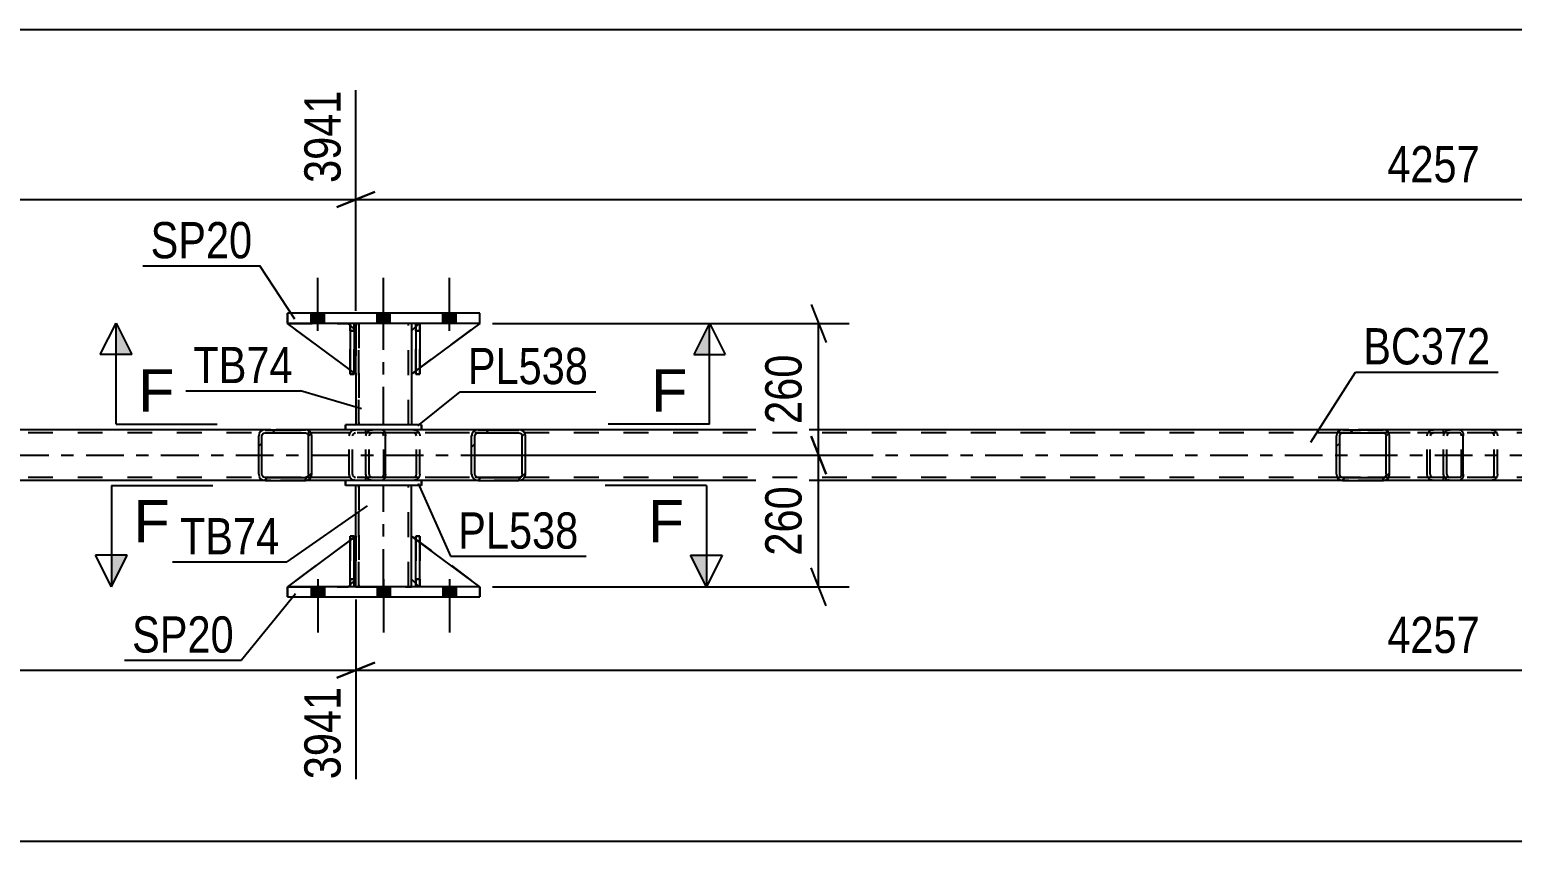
# Model space of a CAD drawing. Header units: millimetres. Extents: x 0 to 841, y 0 to 594.
# Drawn here: x 173.8 to 290.9, y 226.3 to 290.4 of the extents above; entities that cross this region are included whole.
import ezdxf

# ---------------------------------------------------------------- set-up
doc = ezdxf.new("R2010")
doc.units = ezdxf.units.MM
doc.linetypes.add('DXK_LINE_DOT2', pattern=[3.9198, 1.9599, -1.9599])
doc.linetypes.add('DXK_LINE_DOT3', pattern=[5.9187, 2.979, -0.9799, 0.9799, -0.9799])
doc.styles.add('Arial', font='ARIAL.TTF', dxfattribs={"height": 0.2})
doc.styles.add('Arial Narrow', font='ARIALN.TTF', dxfattribs={"height": 0.2})

# ---------------------------------------------------------------- blocks, each defined once
blk = doc.blocks.new('Part-318893565-2731 - 2723')
at = {"color": 7, "linetype": 'DXK_LINE_DOT2'}
for p, q in [((199.09, 266.65), (199.09, 267.25)), ((199.09, 267.25), (199.09, 267.25)), ((199.09, 267.25), (199.09, 263.25)), ((199.41, 267.25), (199.09, 267.25)), ((199.41, 266.65), (199.41, 267.25)), ((199.41, 263.25), (199.41, 267.25)), ((199.09, 263.25), (199.09, 266.65)), ((199.09, 266.65), (199.41, 266.65)), ((199.41, 266.65), (199.41, 263.25)), ((199.09, 263.25), (199.41, 263.25))]:
    blk.add_line(p, q, dxfattribs=at)
blk = doc.blocks.new('Part-318893565-2738 - 2723')
at = {"color": 2, "linetype": 'Continuous'}
for p, q in [((199.54, 267.25), (199.54, 266.65)), ((203.94, 267.25), (203.94, 266.65)), ((199.54, 263.25), (199.54, 259.25)), ((203.94, 263.25), (203.94, 259.25))]:
    blk.add_line(p, q, dxfattribs=at)
at = {"color": 7, "linetype": 'DXK_LINE_DOT2'}
for p, q in [((203.94, 267.25), (199.54, 267.25)), ((199.54, 267.25), (199.54, 259.25)), ((199.78, 259.25), (199.78, 267.25)), ((199.78, 267.25), (199.78, 259.25)), ((203.7, 259.25), (203.7, 267.25)), ((203.7, 259.25), (203.7, 267.25)), ((203.94, 267.25), (203.94, 259.25)), ((199.54, 266.65), (199.54, 263.25)), ((203.94, 266.65), (203.94, 263.25)), ((203.94, 259.25), (199.54, 259.25))]:
    blk.add_line(p, q, dxfattribs=at)
at = {"color": 7, "linetype": 'DXK_LINE_DOT3'}
blk.add_line((201.74, 259.25), (201.74, 267.25), dxfattribs=at)
blk = doc.blocks.new('Part-318893565-2743 - 2723')
at = {"color": 2, "linetype": 'Continuous'}
for p, q in [((204.74, 259.25), (198.74, 259.25)), ((198.74, 258.85), (198.74, 259.25)), ((204.74, 259.25), (204.74, 258.85)), ((204.74, 259.25), (204.74, 259.25))]:
    blk.add_line(p, q, dxfattribs=at)
at = {"color": 7, "linetype": 'DXK_LINE_DOT2'}
for p, q in [((198.74, 259.25), (198.74, 258.85)), ((204.74, 258.85), (198.74, 258.85)), ((204.74, 258.85), (204.74, 259.25)), ((204.74, 258.85), (204.74, 258.85))]:
    blk.add_line(p, q, dxfattribs=at)
blk = doc.blocks.new('Part-318893565-2748 - 2723')
at = {"color": 2, "linetype": 'Continuous'}
for p, q in [((198.74, 254.45), (198.74, 254.85)), ((204.74, 254.45), (198.74, 254.45)), ((204.74, 254.85), (204.74, 254.45)), ((204.74, 254.45), (204.74, 254.45))]:
    blk.add_line(p, q, dxfattribs=at)
at = {"color": 7, "linetype": 'DXK_LINE_DOT2'}
for p, q in [((204.74, 254.85), (198.74, 254.85)), ((198.74, 254.85), (198.74, 254.45)), ((204.74, 254.45), (204.74, 254.85)), ((204.74, 254.85), (204.74, 254.85))]:
    blk.add_line(p, q, dxfattribs=at)
blk = doc.blocks.new('Part-318893565-2753 - 2723')
at = {"color": 2, "linetype": 'Continuous'}
for p, q in [((199.54, 250.45), (199.54, 254.45)), ((203.94, 250.45), (203.94, 254.45)), ((199.54, 246.45), (199.54, 247.05)), ((203.94, 246.45), (203.94, 247.05))]:
    blk.add_line(p, q, dxfattribs=at)
at = {"color": 7, "linetype": 'DXK_LINE_DOT2'}
for p, q in [((203.94, 254.45), (199.54, 254.45)), ((199.54, 246.45), (199.54, 254.45)), ((199.78, 246.45), (199.78, 254.45)), ((199.78, 254.45), (199.78, 246.45)), ((203.7, 246.45), (203.7, 254.45)), ((203.7, 246.45), (203.7, 254.45)), ((203.94, 246.45), (203.94, 254.45)), ((199.54, 247.05), (199.54, 250.45)), ((203.94, 247.05), (203.94, 250.45)), ((199.54, 246.45), (203.94, 246.45))]:
    blk.add_line(p, q, dxfattribs=at)
at = {"color": 7, "linetype": 'DXK_LINE_DOT3'}
blk.add_line((201.74, 246.45), (201.74, 254.45), dxfattribs=at)
blk = doc.blocks.new('Part-318893565-2829 - 2723')
at = {"color": 7, "linetype": 'DXK_LINE_DOT2'}
for p, q in [((204.54, 267.25), (203.94, 266.65)), ((203.94, 263.25), (209.34, 267.25)), ((209.34, 267.25), (204.54, 267.25)), ((203.94, 266.65), (203.94, 263.25))]:
    blk.add_line(p, q, dxfattribs=at)
blk = doc.blocks.new('Part-318893565-2827 - 2723')
at = {"linetype": 'Continuous'}
h = blk.add_hatch(dxfattribs=at)
h.set_pattern_fill('', scale=0.7, style=0, pattern_type=0)
h.set_pattern_definition([(45, (281.157, 258.553), (-1.57154, 1.57154), [])])
h.paths.add_polyline_path([(281.2, 258.37), (281.16, 258.55), (281.05, 258.71), (280.88, 258.81), (280.69, 258.85), (277.51, 258.85), (277.32, 258.81), (277.15, 258.71), (277.04, 258.55), (277.01, 258.37), (277.01, 255.33), (277.04, 255.15), (277.15, 254.99), (277.32, 254.89), (277.51, 254.85), (280.69, 254.85), (280.88, 254.89), (281.05, 254.99), (281.16, 255.15), (281.2, 255.33)])
h.paths.add_polyline_path([(280.92, 255.24), (280.87, 255.16), (280.79, 255.11), (280.69, 255.09), (277.51, 255.09), (277.41, 255.11), (277.33, 255.16), (277.28, 255.24), (277.26, 255.33), (277.26, 258.37), (277.28, 258.46), (277.33, 258.54), (277.41, 258.59), (277.51, 258.61), (280.69, 258.61), (280.79, 258.59), (280.87, 258.54), (280.92, 258.46), (280.94, 258.37), (280.94, 255.33)])
at = {"color": 2, "linetype": 'Continuous'}
for p, q in [((277.51, 258.85), (277.32, 258.81)), ((277.51, 258.85), (280.69, 258.85)), ((286.75, 258.85), (280.69, 258.85)), ((280.88, 258.81), (280.69, 258.85)), ((286.75, 258.85), (286.85, 258.81)), ((277.04, 258.55), (277.01, 258.37)), ((277.01, 255.33), (277.01, 258.37)), ((277.26, 258.37), (277.28, 258.46)), ((277.26, 255.33), (277.26, 258.37)), ((277.28, 258.46), (277.33, 258.54)), ((277.33, 258.54), (277.41, 258.59)), ((277.41, 258.59), (277.51, 258.61)), ((277.51, 258.61), (280.69, 258.61)), ((280.69, 258.61), (280.79, 258.59)), ((280.79, 258.59), (280.87, 258.54)), ((280.87, 258.54), (280.92, 258.46)), ((280.92, 258.46), (280.94, 258.37)), ((280.94, 255.33), (280.94, 258.37)), ((281.2, 258.37), (281.16, 258.55)), ((281.2, 255.33), (281.2, 258.37)), ((286.85, 258.81), (286.94, 258.71)), ((286.94, 258.71), (287, 258.55)), ((287, 258.55), (287.02, 258.37)), ((287.02, 255.33), (287.02, 258.37)), ((277.01, 255.33), (277.04, 255.15)), ((277.28, 255.24), (277.26, 255.33)), ((280.94, 255.33), (280.92, 255.24)), ((281.16, 255.15), (281.2, 255.33)), ((287.02, 255.33), (287, 255.15)), ((277.33, 255.16), (277.28, 255.24)), ((277.32, 254.89), (277.51, 254.85)), ((277.41, 255.11), (277.33, 255.16)), ((277.51, 255.09), (277.41, 255.11)), ((277.51, 255.09), (280.69, 255.09)), ((277.51, 254.85), (280.69, 254.85)), ((280.79, 255.11), (280.69, 255.09)), ((280.69, 254.85), (280.88, 254.89)), ((286.75, 254.85), (280.69, 254.85)), ((280.87, 255.16), (280.79, 255.11)), ((280.92, 255.24), (280.87, 255.16)), ((286.85, 254.89), (286.75, 254.85)), ((286.94, 254.99), (286.85, 254.89)), ((287, 255.15), (286.94, 254.99))]:
    blk.add_line(p, q, dxfattribs=at)
at = {"color": 7, "linetype": 'DXK_LINE_DOT2'}
for p, q in [((280.69, 258.85), (277.51, 258.85)), ((284.47, 258.81), (284.66, 258.85)), ((285.47, 258.61), (285.47, 258.85)), ((286.75, 258.61), (277.51, 258.61)), ((284.16, 258.37), (284.19, 258.55)), ((284.16, 255.33), (284.16, 258.37)), ((284.43, 258.46), (284.41, 258.37)), ((284.41, 255.33), (284.41, 258.37)), ((284.48, 258.54), (284.43, 258.46)), ((284.48, 258.54), (284.5, 258.55)), ((284.5, 258.55), (284.56, 258.59)), ((284.56, 258.59), (284.66, 258.61)), ((286.8, 258.59), (286.75, 258.61)), ((286.85, 258.54), (286.8, 258.59)), ((286.87, 258.46), (286.85, 258.54)), ((286.89, 258.37), (286.87, 258.46)), ((286.89, 255.33), (286.89, 258.37)), ((284.19, 255.15), (284.16, 255.33)), ((284.41, 255.33), (284.43, 255.24)), ((286.87, 255.24), (286.89, 255.33)), ((286.75, 255.09), (277.51, 255.09)), ((280.69, 254.85), (277.51, 254.85)), ((284.43, 255.24), (284.48, 255.16)), ((284.66, 254.85), (284.47, 254.89)), ((284.48, 255.16), (284.5, 255.15)), ((284.5, 255.15), (284.56, 255.11)), ((284.56, 255.11), (284.66, 255.09)), ((285.47, 254.85), (285.47, 255.09)), ((286.75, 255.09), (286.8, 255.11)), ((286.8, 255.11), (286.85, 255.16)), ((286.85, 255.16), (286.87, 255.24))]:
    blk.add_line(p, q, dxfattribs=at)
at = {"color": 2, "linetype": 'Continuous'}
for centre, start, end in [((277.49, 258.35), 111.1941, 156.1506), ((280.71, 258.35), 23.8494, 68.8059), ((277.49, 255.34), 203.8494, 248.8059), ((280.71, 255.34), 291.1941, 336.1506)]:
    blk.add_arc(centre, 0.492, start, end, dxfattribs=at)
at = {"color": 7, "linetype": 'DXK_LINE_DOT2'}
for centre, start, end in [((284.64, 258.35), 111.1941, 156.1506), ((284.64, 255.34), 203.8494, 248.8059)]:
    blk.add_arc(centre, 0.492, start, end, dxfattribs=at)
blk = doc.blocks.new('Part-318893565-2826 - 2723')
at = {"linetype": 'Continuous'}
h = blk.add_hatch(dxfattribs=at)
h.set_pattern_fill('', scale=0.7, style=0, pattern_type=0)
h.set_pattern_definition([(45, (212.9066, 258.553), (-1.57154, 1.57154), [])])
h.paths.add_polyline_path([(212.95, 258.37), (212.91, 258.55), (212.8, 258.71), (212.63, 258.81), (212.43, 258.85), (209.2, 258.85), (209, 258.81), (208.84, 258.71), (208.73, 258.55), (208.69, 258.37), (208.69, 255.33), (208.73, 255.15), (208.84, 254.99), (209, 254.89), (209.2, 254.85), (212.43, 254.85), (212.63, 254.89), (212.8, 254.99), (212.91, 255.15), (212.95, 255.33)])
h.paths.add_polyline_path([(212.67, 255.24), (212.62, 255.16), (212.53, 255.11), (212.43, 255.09), (209.2, 255.09), (209.1, 255.11), (209.02, 255.16), (208.96, 255.24), (208.94, 255.33), (208.94, 258.37), (208.96, 258.46), (209.02, 258.54), (209.1, 258.59), (209.2, 258.61), (212.43, 258.61), (212.53, 258.59), (212.62, 258.54), (212.67, 258.46), (212.69, 258.37), (212.69, 255.33)])
at = {"color": 7, "linetype": 'DXK_LINE_DOT2'}
for p, q in [((200.65, 258.81), (200.85, 258.85)), ((201.62, 258.85), (200.85, 258.85)), ((204.09, 258.85), (204.28, 258.81)), ((212.43, 258.85), (209.2, 258.85)), ((200.34, 258.37), (200.38, 258.55)), ((200.34, 255.33), (200.34, 258.37)), ((200.61, 258.46), (200.59, 258.37)), ((200.59, 255.33), (200.59, 258.37)), ((200.67, 258.54), (200.61, 258.46)), ((200.75, 258.59), (200.67, 258.54)), ((200.85, 258.61), (200.75, 258.59)), ((212.43, 258.61), (200.85, 258.61)), ((204.18, 258.59), (204.09, 258.61)), ((204.27, 258.54), (204.18, 258.59)), ((204.32, 258.46), (204.27, 258.54)), ((204.34, 258.37), (204.32, 258.46)), ((204.34, 255.33), (204.34, 258.37)), ((204.56, 258.55), (204.6, 258.37)), ((204.6, 255.33), (204.6, 258.37)), ((200.38, 255.15), (200.34, 255.33)), ((200.59, 255.33), (200.61, 255.24)), ((204.32, 255.24), (204.34, 255.33)), ((204.6, 255.33), (204.56, 255.15)), ((200.61, 255.24), (200.67, 255.16)), ((200.85, 254.85), (200.65, 254.89)), ((200.67, 255.16), (200.75, 255.11)), ((200.75, 255.11), (200.85, 255.09)), ((212.43, 255.09), (200.85, 255.09)), ((201.62, 254.85), (200.85, 254.85)), ((204.09, 255.09), (204.18, 255.11)), ((204.28, 254.89), (204.09, 254.85)), ((204.18, 255.11), (204.27, 255.16)), ((204.27, 255.16), (204.32, 255.24)), ((209.2, 254.85), (212.43, 254.85))]:
    blk.add_line(p, q, dxfattribs=at)
at = {"color": 2, "linetype": 'Continuous'}
for p, q in [((209.2, 258.85), (201.62, 258.85)), ((209.2, 258.85), (209, 258.81)), ((209.2, 258.85), (212.43, 258.85)), ((212.63, 258.81), (212.43, 258.85)), ((208.73, 258.55), (208.69, 258.37)), ((208.69, 255.33), (208.69, 258.37)), ((208.94, 258.37), (208.96, 258.46)), ((208.94, 255.33), (208.94, 258.37)), ((208.96, 258.46), (209.02, 258.54)), ((209.02, 258.54), (209.1, 258.59)), ((209.1, 258.59), (209.2, 258.61)), ((209.2, 258.61), (212.43, 258.61)), ((212.43, 258.61), (212.53, 258.59)), ((212.53, 258.59), (212.62, 258.54)), ((212.62, 258.54), (212.67, 258.46)), ((212.67, 258.46), (212.69, 258.37)), ((212.69, 255.33), (212.69, 258.37)), ((212.95, 258.37), (212.91, 258.55)), ((212.95, 255.33), (212.95, 258.37)), ((208.69, 255.33), (208.73, 255.15)), ((208.96, 255.24), (208.94, 255.33)), ((212.69, 255.33), (212.67, 255.24)), ((212.91, 255.15), (212.95, 255.33)), ((209.2, 254.85), (201.62, 254.85)), ((209.02, 255.16), (208.96, 255.24)), ((209, 254.89), (209.2, 254.85)), ((209.1, 255.11), (209.02, 255.16)), ((209.2, 255.09), (209.1, 255.11)), ((209.2, 255.09), (212.43, 255.09)), ((209.2, 254.85), (212.43, 254.85)), ((212.53, 255.11), (212.43, 255.09)), ((212.43, 254.85), (212.63, 254.89)), ((212.62, 255.16), (212.53, 255.11)), ((212.67, 255.24), (212.62, 255.16))]:
    blk.add_line(p, q, dxfattribs=at)
at = {"color": 7, "linetype": 'DXK_LINE_DOT2'}
for centre, start, end in [((200.83, 258.35), 110.7583, 155.68), ((204.1, 258.35), 24.32, 69.2417), ((200.83, 255.35), 204.32, 249.2417), ((204.1, 255.35), 290.7583, 335.68)]:
    blk.add_arc(centre, 0.496, start, end, dxfattribs=at)
at = {"color": 2, "linetype": 'Continuous'}
for centre, start, end in [((209.18, 258.35), 110.7583, 155.68), ((212.45, 258.35), 24.32, 69.2417), ((209.18, 255.35), 204.32, 249.2417), ((212.45, 255.35), 290.7583, 335.68)]:
    blk.add_arc(centre, 0.496, start, end, dxfattribs=at)
blk = doc.blocks.new('Part-318893565-2769 - 2723')
at = {"color": 2, "linetype": 'Continuous'}
for p, q in [((209.34, 268.05), (194.14, 268.05)), ((194.14, 267.25), (194.14, 268.05)), ((209.34, 267.25), (194.14, 267.25)), ((209.34, 267.25), (209.34, 268.05))]:
    blk.add_line(p, q, dxfattribs=at)
at = {"color": 7, "linetype": 'DXK_LINE_DOT2'}
for p, q in [((194.14, 268.05), (194.14, 267.25)), ((209.34, 267.25), (209.34, 268.05))]:
    blk.add_line(p, q, dxfattribs=at)
blk = doc.blocks.new('Part-318893565-2774 - 2723')
at = {"color": 2, "linetype": 'Continuous'}
for p, q in [((194.14, 245.65), (194.14, 246.45)), ((209.34, 246.45), (194.14, 246.45)), ((209.34, 245.65), (209.34, 246.45)), ((194.14, 245.65), (209.34, 245.65))]:
    blk.add_line(p, q, dxfattribs=at)
at = {"color": 7, "linetype": 'DXK_LINE_DOT2'}
for p, q in [((194.14, 246.45), (194.14, 245.65)), ((209.34, 246.45), (209.34, 245.65))]:
    blk.add_line(p, q, dxfattribs=at)
blk = doc.blocks.new('Part-318893565-2824 - 2723')
at = {"linetype": 'Continuous'}
h = blk.add_hatch(dxfattribs=at)
h.set_pattern_fill('', scale=0.7, style=0, pattern_type=0)
h.set_pattern_definition([(45, (196.0228, 258.553), (-1.57154, 1.57154), [])])
h.paths.add_polyline_path([(196.06, 258.37), (196.02, 258.55), (195.91, 258.71), (195.75, 258.81), (195.56, 258.85), (192.37, 258.85), (192.18, 258.81), (192.02, 258.71), (191.91, 258.55), (191.87, 258.37), (191.87, 255.33), (191.91, 255.15), (192.02, 254.99), (192.18, 254.89), (192.37, 254.85), (195.56, 254.85), (195.75, 254.89), (195.91, 254.99), (196.02, 255.15), (196.06, 255.33)])
h.paths.add_polyline_path([(195.79, 255.24), (195.74, 255.16), (195.65, 255.11), (195.56, 255.09), (192.37, 255.09), (192.28, 255.11), (192.2, 255.16), (192.14, 255.24), (192.12, 255.33), (192.12, 258.37), (192.14, 258.46), (192.2, 258.54), (192.28, 258.59), (192.37, 258.61), (195.56, 258.61), (195.65, 258.59), (195.74, 258.54), (195.79, 258.46), (195.81, 258.37), (195.81, 255.33)])
at = {"color": 2, "linetype": 'Continuous'}
for p, q in [((192.37, 258.85), (192.18, 258.81)), ((192.37, 258.85), (195.56, 258.85)), ((201.62, 258.85), (195.56, 258.85)), ((195.75, 258.81), (195.56, 258.85)), ((201.62, 258.85), (201.72, 258.81)), ((191.91, 258.55), (191.87, 258.37)), ((191.87, 255.33), (191.87, 258.37)), ((192.12, 258.37), (192.14, 258.46)), ((192.12, 255.33), (192.12, 258.37)), ((192.14, 258.46), (192.2, 258.54)), ((192.2, 258.54), (192.28, 258.59)), ((192.28, 258.59), (192.37, 258.61)), ((192.37, 258.61), (195.56, 258.61)), ((195.56, 258.61), (195.65, 258.59)), ((195.65, 258.59), (195.74, 258.54)), ((195.74, 258.54), (195.79, 258.46)), ((195.79, 258.46), (195.81, 258.37)), ((195.81, 255.33), (195.81, 258.37)), ((196.06, 258.37), (196.02, 258.55)), ((196.06, 255.33), (196.06, 258.37)), ((201.72, 258.81), (201.81, 258.71)), ((201.81, 258.71), (201.87, 258.55)), ((201.87, 258.55), (201.89, 258.37)), ((201.89, 255.33), (201.89, 258.37)), ((191.87, 255.33), (191.91, 255.15)), ((192.14, 255.24), (192.12, 255.33)), ((195.81, 255.33), (195.79, 255.24)), ((196.02, 255.15), (196.06, 255.33)), ((201.89, 255.33), (201.87, 255.15)), ((192.2, 255.16), (192.14, 255.24)), ((192.18, 254.89), (192.37, 254.85)), ((192.28, 255.11), (192.2, 255.16)), ((192.37, 255.09), (192.28, 255.11)), ((192.37, 255.09), (195.56, 255.09)), ((192.37, 254.85), (195.56, 254.85)), ((195.65, 255.11), (195.56, 255.09)), ((195.56, 254.85), (195.75, 254.89)), ((201.62, 254.85), (195.56, 254.85)), ((195.74, 255.16), (195.65, 255.11)), ((195.79, 255.24), (195.74, 255.16)), ((201.72, 254.89), (201.62, 254.85)), ((201.81, 254.99), (201.72, 254.89)), ((201.87, 255.15), (201.81, 254.99))]:
    blk.add_line(p, q, dxfattribs=at)
at = {"color": 7, "linetype": 'DXK_LINE_DOT2'}
for p, q in [((195.56, 258.85), (192.37, 258.85)), ((199.33, 258.81), (199.52, 258.85)), ((200.34, 258.61), (200.34, 258.85)), ((201.62, 258.61), (192.37, 258.61)), ((199.02, 258.37), (199.06, 258.55)), ((199.02, 255.33), (199.02, 258.37)), ((199.29, 258.46), (199.27, 258.37)), ((199.27, 255.33), (199.27, 258.37)), ((199.35, 258.54), (199.29, 258.46)), ((199.43, 258.59), (199.35, 258.54)), ((199.52, 258.61), (199.43, 258.59)), ((201.67, 258.59), (201.62, 258.61)), ((201.71, 258.54), (201.67, 258.59)), ((201.74, 258.46), (201.71, 258.54)), ((201.75, 258.37), (201.74, 258.46)), ((201.75, 255.33), (201.75, 258.37)), ((199.06, 255.15), (199.02, 255.33)), ((199.27, 255.33), (199.29, 255.24)), ((201.74, 255.24), (201.75, 255.33)), ((201.62, 255.09), (192.37, 255.09)), ((195.56, 254.85), (192.37, 254.85)), ((199.29, 255.24), (199.35, 255.16)), ((199.52, 254.85), (199.33, 254.89)), ((199.35, 255.16), (199.43, 255.11)), ((199.43, 255.11), (199.52, 255.09)), ((200.34, 254.85), (200.34, 255.09)), ((201.62, 255.09), (201.67, 255.11)), ((201.67, 255.11), (201.71, 255.16)), ((201.71, 255.16), (201.74, 255.24))]:
    blk.add_line(p, q, dxfattribs=at)
at = {"color": 2, "linetype": 'Continuous'}
for centre, start, end in [((192.36, 258.35), 111.1941, 156.1506), ((195.57, 258.35), 23.8494, 68.8059), ((192.36, 255.34), 203.8494, 248.8059), ((195.57, 255.34), 291.1941, 336.1506)]:
    blk.add_arc(centre, 0.492, start, end, dxfattribs=at)
at = {"color": 7, "linetype": 'DXK_LINE_DOT2'}
for centre, start, end in [((199.51, 258.35), 111.1941, 156.1506), ((199.51, 255.34), 203.8494, 248.8059)]:
    blk.add_arc(centre, 0.492, start, end, dxfattribs=at)
blk = doc.blocks.new('Part-318893565-2775 - 2723')
at = {"color": 2, "linetype": 'Continuous'}
for p, q in [((203.94, 247.05), (203.94, 250.45)), ((204.29, 250.19), (203.94, 250.45)), ((209.34, 246.45), (204.61, 249.95)), ((204.29, 246.7), (203.94, 247.05))]:
    blk.add_line(p, q, dxfattribs=at)
at = {"color": 7, "linetype": 'DXK_LINE_DOT2'}
for p, q in [((204.61, 249.95), (204.29, 250.19)), ((204.54, 246.45), (204.29, 246.7)), ((209.34, 246.45), (204.54, 246.45)), ((209.34, 246.45), (209.34, 246.45)), ((209.34, 246.45), (209.34, 246.45))]:
    blk.add_line(p, q, dxfattribs=at)
blk = doc.blocks.new('Part-318893565-2776 - 2723')
at = {"color": 7, "linetype": 'DXK_LINE_DOT2'}
for p, q in [((203.94, 247.05), (203.94, 250.45)), ((203.94, 250.45), (209.34, 246.45)), ((204.54, 246.45), (203.94, 247.05)), ((209.34, 246.45), (204.54, 246.45))]:
    blk.add_line(p, q, dxfattribs=at)
blk = doc.blocks.new('Part-318893565-2777 - 2723')
at = {"color": 2, "linetype": 'Continuous'}
for p, q in [((199.09, 250.12), (194.14, 246.45)), ((199.54, 250.45), (199.41, 250.36)), ((199.54, 247.05), (199.54, 250.45)), ((199.09, 246.6), (198.94, 246.45)), ((199.54, 247.05), (199.41, 246.92)), ((199.54, 247.05), (199.54, 247.05))]:
    blk.add_line(p, q, dxfattribs=at)
at = {"color": 7, "linetype": 'DXK_LINE_DOT2'}
for p, q in [((199.41, 250.36), (199.09, 250.12)), ((199.54, 247.05), (199.54, 250.45)), ((194.14, 246.45), (198.94, 246.45)), ((199.54, 247.05), (198.94, 246.45)), ((199.41, 246.92), (199.09, 246.6))]:
    blk.add_line(p, q, dxfattribs=at)
blk = doc.blocks.new('Part-318893565-2783 - 2723')
at = {"color": 7, "linetype": 'DXK_LINE_DOT2'}
for p, q in [((199.54, 250.45), (194.14, 246.45)), ((199.54, 247.05), (199.54, 250.45)), ((199.54, 250.45), (199.54, 247.05)), ((194.14, 246.45), (198.94, 246.45)), ((198.94, 246.45), (199.54, 247.05)), ((199.54, 247.05), (198.94, 246.45)), ((199.54, 247.05), (199.54, 247.05))]:
    blk.add_line(p, q, dxfattribs=at)
blk = doc.blocks.new('Part-318893565-2784 - 2723')
at = {"color": 2, "linetype": 'Continuous'}
for p, q in [((204.29, 246.45), (204.29, 250.45)), ((204.29, 250.45), (204.61, 250.45)), ((204.61, 246.45), (204.61, 250.45)), ((204.29, 246.45), (204.29, 246.45)), ((204.61, 246.45), (204.29, 246.45))]:
    blk.add_line(p, q, dxfattribs=at)
at = {"color": 7, "linetype": 'DXK_LINE_DOT2'}
for p, q in [((204.29, 250.45), (204.29, 247.05)), ((204.61, 247.05), (204.61, 250.45)), ((204.29, 247.05), (204.29, 246.45)), ((204.29, 247.05), (204.61, 247.05)), ((204.61, 246.45), (204.61, 247.05)), ((204.61, 246.45), (204.61, 246.45))]:
    blk.add_line(p, q, dxfattribs=at)
blk = doc.blocks.new('Part-318893565-2785 - 2723')
at = {"color": 2, "linetype": 'Continuous'}
for p, q in [((199.09, 246.45), (199.09, 250.45)), ((199.09, 250.45), (199.41, 250.45)), ((199.41, 246.45), (199.41, 250.45)), ((199.09, 246.45), (199.09, 246.45)), ((199.41, 246.45), (199.09, 246.45))]:
    blk.add_line(p, q, dxfattribs=at)
at = {"color": 7, "linetype": 'DXK_LINE_DOT2'}
for p, q in [((199.09, 250.45), (199.09, 247.05)), ((199.41, 247.05), (199.41, 250.45)), ((199.09, 247.05), (199.09, 246.45)), ((199.09, 247.05), (199.41, 247.05)), ((199.41, 246.45), (199.41, 247.05)), ((199.41, 246.45), (199.41, 246.45))]:
    blk.add_line(p, q, dxfattribs=at)
blk = doc.blocks.new('Part-318893565-2786 - 2723')
at = {"color": 7, "linetype": 'DXK_LINE_DOT2'}
for p, q in [((204.61, 250.45), (204.29, 250.45)), ((204.29, 247.05), (204.29, 250.45)), ((204.29, 246.45), (204.29, 250.45)), ((204.61, 250.45), (204.61, 247.05)), ((204.61, 246.45), (204.61, 250.45)), ((204.61, 247.05), (204.29, 247.05)), ((204.29, 246.45), (204.29, 247.05)), ((204.61, 246.45), (204.29, 246.45)), ((204.61, 247.05), (204.61, 246.45)), ((204.61, 246.45), (204.61, 246.45))]:
    blk.add_line(p, q, dxfattribs=at)
blk = doc.blocks.new('Part-318893565-2787 - 2723')
at = {"color": 7, "linetype": 'DXK_LINE_DOT2'}
for p, q in [((199.41, 250.45), (199.09, 250.45)), ((199.09, 247.05), (199.09, 250.45)), ((199.09, 246.45), (199.09, 250.45)), ((199.41, 250.45), (199.41, 247.05)), ((199.41, 246.45), (199.41, 250.45)), ((199.41, 247.05), (199.09, 247.05)), ((199.09, 246.45), (199.09, 247.05)), ((199.41, 246.45), (199.09, 246.45)), ((199.41, 247.05), (199.41, 246.45)), ((199.41, 246.45), (199.41, 246.45))]:
    blk.add_line(p, q, dxfattribs=at)
blk = doc.blocks.new('Part-318893565-2788 - 2723')
at = {"color": 7, "linetype": 'DXK_LINE_DOT2'}
for p, q in [((204.54, 267.25), (204.29, 267)), ((209.34, 267.25), (204.54, 267.25)), ((204.61, 263.75), (204.29, 263.51))]:
    blk.add_line(p, q, dxfattribs=at)
at = {"color": 2, "linetype": 'Continuous'}
for p, q in [((209.34, 267.25), (204.61, 263.75)), ((204.29, 267), (203.94, 266.65)), ((203.94, 266.65), (203.94, 263.25)), ((204.29, 263.51), (203.94, 263.25))]:
    blk.add_line(p, q, dxfattribs=at)
blk = doc.blocks.new('Part-318893565-2828 - 2723')
at = {"linetype": 'Continuous'}
h = blk.add_hatch(dxfattribs=at)
h.set_pattern_fill('', scale=0.7, style=0, pattern_type=0)
h.set_pattern_definition([(45, (298.0408, 258.553), (-1.57154, 1.57154), [])])
h.paths.add_polyline_path([(298.08, 258.37), (298.04, 258.55), (297.93, 258.71), (297.76, 258.81), (297.57, 258.85), (294.33, 258.85), (294.14, 258.81), (293.97, 258.71), (293.86, 258.55), (293.82, 258.37), (293.82, 255.33), (293.86, 255.15), (293.97, 254.99), (294.14, 254.89), (294.33, 254.85), (297.57, 254.85), (297.76, 254.89), (297.93, 254.99), (298.04, 255.15), (298.08, 255.33)])
h.paths.add_polyline_path([(297.8, 255.24), (297.75, 255.16), (297.67, 255.11), (297.57, 255.09), (294.33, 255.09), (294.24, 255.11), (294.15, 255.16), (294.1, 255.24), (294.08, 255.33), (294.08, 258.37), (294.1, 258.46), (294.15, 258.54), (294.24, 258.59), (294.33, 258.61), (297.57, 258.61), (297.67, 258.59), (297.75, 258.54), (297.8, 258.46), (297.82, 258.37), (297.82, 255.33)])
at = {"color": 7, "linetype": 'DXK_LINE_DOT2'}
for p, q in [((285.79, 258.81), (285.98, 258.85)), ((286.75, 258.85), (285.98, 258.85)), ((289.22, 258.85), (289.42, 258.81)), ((297.57, 258.85), (294.33, 258.85)), ((285.47, 258.37), (285.51, 258.55)), ((285.47, 255.33), (285.47, 258.37)), ((285.75, 258.46), (285.73, 258.37)), ((285.73, 255.33), (285.73, 258.37)), ((285.8, 258.54), (285.75, 258.46)), ((285.89, 258.59), (285.8, 258.54)), ((285.98, 258.61), (285.89, 258.59)), ((297.57, 258.61), (285.98, 258.61)), ((289.32, 258.59), (289.22, 258.61)), ((289.4, 258.54), (289.32, 258.59)), ((289.46, 258.46), (289.4, 258.54)), ((289.47, 258.37), (289.46, 258.46)), ((289.47, 255.33), (289.47, 258.37)), ((289.69, 258.55), (289.73, 258.37)), ((289.73, 255.33), (289.73, 258.37)), ((285.51, 255.15), (285.47, 255.33)), ((285.73, 255.33), (285.75, 255.24)), ((289.46, 255.24), (289.47, 255.33)), ((289.73, 255.33), (289.69, 255.15)), ((285.75, 255.24), (285.8, 255.16)), ((285.98, 254.85), (285.79, 254.89)), ((285.8, 255.16), (285.89, 255.11)), ((285.89, 255.11), (285.98, 255.09)), ((297.57, 255.09), (285.98, 255.09)), ((286.75, 254.85), (285.98, 254.85)), ((289.22, 255.09), (289.32, 255.11)), ((289.42, 254.89), (289.22, 254.85)), ((289.32, 255.11), (289.4, 255.16)), ((289.4, 255.16), (289.46, 255.24)), ((294.33, 254.85), (297.57, 254.85))]:
    blk.add_line(p, q, dxfattribs=at)
at = {"color": 2, "linetype": 'Continuous'}
for p, q in [((294.33, 258.85), (286.75, 258.85)), ((294.33, 258.85), (294.14, 258.81)), ((294.33, 258.85), (297.57, 258.85)), ((297.76, 258.81), (297.57, 258.85)), ((293.86, 258.55), (293.82, 258.37)), ((293.82, 255.33), (293.82, 258.37)), ((294.08, 258.37), (294.1, 258.46)), ((294.08, 255.33), (294.08, 258.37)), ((294.1, 258.46), (294.15, 258.54)), ((294.15, 258.54), (294.24, 258.59)), ((294.24, 258.59), (294.33, 258.61)), ((294.33, 258.61), (297.57, 258.61)), ((297.57, 258.61), (297.67, 258.59)), ((297.67, 258.59), (297.75, 258.54)), ((297.75, 258.54), (297.8, 258.46)), ((297.8, 258.46), (297.82, 258.37)), ((297.82, 255.33), (297.82, 258.37)), ((298.08, 258.37), (298.04, 258.55)), ((298.08, 255.33), (298.08, 258.37)), ((293.82, 255.33), (293.86, 255.15)), ((294.1, 255.24), (294.08, 255.33)), ((297.82, 255.33), (297.8, 255.24)), ((298.04, 255.15), (298.08, 255.33)), ((294.33, 254.85), (286.75, 254.85)), ((294.15, 255.16), (294.1, 255.24)), ((294.14, 254.89), (294.33, 254.85)), ((294.24, 255.11), (294.15, 255.16)), ((294.33, 255.09), (294.24, 255.11)), ((294.33, 255.09), (297.57, 255.09)), ((294.33, 254.85), (297.57, 254.85)), ((297.67, 255.11), (297.57, 255.09)), ((297.57, 254.85), (297.76, 254.89)), ((297.75, 255.16), (297.67, 255.11)), ((297.8, 255.24), (297.75, 255.16))]:
    blk.add_line(p, q, dxfattribs=at)
at = {"color": 7, "linetype": 'DXK_LINE_DOT2'}
for centre, start, end in [((285.96, 258.35), 110.7583, 155.68), ((289.24, 258.35), 24.32, 69.2417), ((285.96, 255.35), 204.32, 249.2417), ((289.24, 255.35), 290.7583, 335.68)]:
    blk.add_arc(centre, 0.496, start, end, dxfattribs=at)
at = {"color": 2, "linetype": 'Continuous'}
for centre, start, end in [((294.31, 258.35), 110.7583, 155.68), ((297.59, 258.35), 24.32, 69.2417), ((294.31, 255.35), 204.32, 249.2417), ((297.59, 255.35), 290.7583, 335.68)]:
    blk.add_arc(centre, 0.496, start, end, dxfattribs=at)
blk = doc.blocks.new('Part-318893565-2830 - 2723')
at = {"color": 2, "linetype": 'Continuous'}
for p, q in [((199.09, 263.58), (194.14, 267.25)), ((199.09, 267.1), (198.94, 267.25)), ((199.54, 266.65), (199.41, 266.78)), ((199.54, 266.65), (199.54, 266.65)), ((199.54, 263.25), (199.54, 266.65)), ((199.41, 263.34), (199.54, 263.25)), ((199.54, 263.25), (199.54, 263.25))]:
    blk.add_line(p, q, dxfattribs=at)
at = {"color": 7, "linetype": 'DXK_LINE_DOT2'}
for p, q in [((198.94, 267.25), (194.14, 267.25)), ((198.94, 267.25), (199.54, 266.65)), ((199.41, 266.78), (199.09, 267.1)), ((199.54, 266.65), (199.54, 263.25)), ((199.41, 263.34), (199.09, 263.58))]:
    blk.add_line(p, q, dxfattribs=at)
blk = doc.blocks.new('Part-318893565-2831 - 2723')
at = {"color": 7, "linetype": 'DXK_LINE_DOT2'}
for p, q in [((199.54, 263.25), (194.14, 267.25)), ((194.14, 267.25), (198.94, 267.25)), ((198.94, 267.25), (199.54, 266.65)), ((199.54, 266.65), (198.94, 267.25)), ((199.54, 266.65), (199.54, 263.25)), ((199.54, 266.65), (199.54, 266.65)), ((199.54, 266.65), (199.54, 263.25))]:
    blk.add_line(p, q, dxfattribs=at)
blk = doc.blocks.new('Part-318893565-2832 - 2723')
at = {"color": 2, "linetype": 'Continuous'}
for p, q in [((204.61, 267.25), (204.29, 267.25)), ((204.29, 267.25), (204.29, 263.25)), ((204.61, 267.25), (204.61, 267.25)), ((204.61, 267.25), (204.61, 263.25)), ((204.61, 263.25), (204.29, 263.25))]:
    blk.add_line(p, q, dxfattribs=at)
at = {"color": 7, "linetype": 'DXK_LINE_DOT2'}
for p, q in [((204.29, 266.65), (204.29, 267.25)), ((204.61, 266.65), (204.61, 267.25)), ((204.61, 267.25), (204.61, 267.25)), ((204.61, 266.65), (204.29, 266.65)), ((204.29, 266.65), (204.29, 263.25)), ((204.61, 263.25), (204.61, 266.65))]:
    blk.add_line(p, q, dxfattribs=at)
blk = doc.blocks.new('Part-318893565-2833 - 2723')
at = {"color": 2, "linetype": 'Continuous'}
for p, q in [((199.41, 267.25), (199.09, 267.25)), ((199.09, 267.25), (199.09, 263.25)), ((199.41, 267.25), (199.41, 267.25)), ((199.41, 267.25), (199.41, 263.25)), ((199.41, 263.25), (199.09, 263.25))]:
    blk.add_line(p, q, dxfattribs=at)
at = {"color": 7, "linetype": 'DXK_LINE_DOT2'}
for p, q in [((199.09, 266.65), (199.09, 267.25)), ((199.41, 266.65), (199.41, 267.25)), ((199.41, 267.25), (199.41, 267.25)), ((199.41, 266.65), (199.09, 266.65)), ((199.09, 266.65), (199.09, 263.25)), ((199.41, 263.25), (199.41, 266.65))]:
    blk.add_line(p, q, dxfattribs=at)
blk = doc.blocks.new('Part-318893565-2834 - 2723')
at = {"color": 7, "linetype": 'DXK_LINE_DOT2'}
for p, q in [((204.29, 266.65), (204.29, 267.25)), ((204.29, 267.25), (204.29, 267.25)), ((204.29, 267.25), (204.29, 263.25)), ((204.61, 267.25), (204.29, 267.25)), ((204.61, 266.65), (204.61, 267.25)), ((204.61, 263.25), (204.61, 267.25)), ((204.29, 263.25), (204.29, 266.65)), ((204.29, 266.65), (204.61, 266.65)), ((204.61, 266.65), (204.61, 263.25)), ((204.29, 263.25), (204.61, 263.25))]:
    blk.add_line(p, q, dxfattribs=at)
blk = doc.blocks.new('Part-318893565-2893 - 2723')
at = {"color": 2, "linetype": 'Continuous'}
for p, q in [((192.37, 258.85), (127.3, 258.85)), ((277.51, 258.85), (212.43, 258.85)), ((192.37, 254.85), (127.3, 254.85)), ((277.51, 254.85), (212.43, 254.85))]:
    blk.add_line(p, q, dxfattribs=at)
at = {"color": 7, "linetype": 'DXK_LINE_DOT2'}
for p, q in [((638.11, 258.85), (192.37, 258.85)), ((212.43, 258.85), (192.37, 258.85)), ((297.57, 258.85), (277.51, 258.85)), ((681.27, 258.61), (107.21, 258.61)), ((681.27, 255.09), (107.21, 255.09)), ((212.43, 254.85), (192.37, 254.85)), ((297.57, 254.85), (277.51, 254.85))]:
    blk.add_line(p, q, dxfattribs=at)
at = {"color": 7, "linetype": 'DXK_LINE_DOT3'}
blk.add_line((107.21, 256.85), (681.27, 256.85), dxfattribs=at)
blk = doc.blocks.new('Bolt-318893565-2957 - 2723')
at = {"linetype": 'Continuous'}
for points in [[(196.02, 267.25), (197.06, 267.25), (197.06, 268.05), (196.02, 268.05)], [(196.02, 267.25), (197.06, 267.25), (197.06, 268.05), (196.02, 268.05)], [(196.02, 267.25), (197.06, 267.25), (197.06, 268.05), (196.02, 268.05)], [(201.22, 267.25), (202.26, 267.25), (202.26, 268.05), (201.22, 268.05)], [(201.22, 267.25), (202.26, 267.25), (202.26, 268.05), (201.22, 268.05)], [(206.42, 267.25), (207.46, 267.25), (207.46, 268.05), (206.42, 268.05)], [(206.42, 267.25), (207.46, 267.25), (207.46, 268.05), (206.42, 268.05)], [(206.42, 267.25), (207.46, 267.25), (207.46, 268.05), (206.42, 268.05)]]:
    blk.add_hatch(color=1, dxfattribs=at).paths.add_polyline_path(points)
at = {"color": 1, "linetype": 'Continuous'}
for p, q in [((196.54, 266.65), (196.54, 270.85)), ((196.54, 266.65), (196.54, 270.85)), ((196.54, 266.65), (196.54, 270.85)), ((201.74, 266.65), (201.74, 270.85)), ((201.74, 266.65), (201.74, 270.85)), ((206.94, 266.65), (206.94, 270.85)), ((206.94, 266.65), (206.94, 270.85)), ((206.94, 266.65), (206.94, 270.85)), ((196.02, 267.25), (196.02, 268.05)), ((196.02, 267.25), (196.02, 268.05)), ((196.02, 267.25), (196.02, 268.05)), ((197.06, 267.25), (197.06, 268.05)), ((197.06, 267.25), (197.06, 268.05)), ((197.06, 267.25), (197.06, 268.05)), ((201.22, 267.25), (201.22, 268.05)), ((201.22, 267.25), (201.22, 268.05)), ((202.26, 267.25), (202.26, 268.05)), ((202.26, 267.25), (202.26, 268.05)), ((206.42, 267.25), (206.42, 268.05)), ((206.42, 267.25), (206.42, 268.05)), ((206.42, 267.25), (206.42, 268.05)), ((207.46, 267.25), (207.46, 268.05)), ((207.46, 267.25), (207.46, 268.05)), ((207.46, 267.25), (207.46, 268.05))]:
    blk.add_line(p, q, dxfattribs=at)
blk = doc.blocks.new('Bolt-318893565-2958 - 2723')
at = {"linetype": 'Continuous'}
for points in [[(197.06, 246.45), (196.02, 246.45), (196.02, 245.65), (197.06, 245.65)], [(197.06, 246.45), (196.02, 246.45), (196.02, 245.65), (197.06, 245.65)], [(197.06, 246.45), (196.02, 246.45), (196.02, 245.65), (197.06, 245.65)], [(202.26, 246.45), (201.22, 246.45), (201.22, 245.65), (202.26, 245.65)], [(202.26, 246.45), (201.22, 246.45), (201.22, 245.65), (202.26, 245.65)], [(207.46, 246.45), (206.42, 246.45), (206.42, 245.65), (207.46, 245.65)], [(207.46, 246.45), (206.42, 246.45), (206.42, 245.65), (207.46, 245.65)], [(207.46, 246.45), (206.42, 246.45), (206.42, 245.65), (207.46, 245.65)]]:
    blk.add_hatch(color=1, dxfattribs=at).paths.add_polyline_path(points)
at = {"color": 1, "linetype": 'Continuous'}
for p, q in [((196.02, 246.45), (196.02, 245.65)), ((196.02, 246.45), (196.02, 245.65)), ((196.02, 246.45), (196.02, 245.65)), ((196.54, 247.05), (196.54, 242.85)), ((196.54, 247.05), (196.54, 242.85)), ((196.54, 247.05), (196.54, 242.85)), ((197.06, 246.45), (197.06, 245.65)), ((197.06, 246.45), (197.06, 245.65)), ((197.06, 246.45), (197.06, 245.65)), ((201.22, 246.45), (201.22, 245.65)), ((201.22, 246.45), (201.22, 245.65)), ((201.74, 247.05), (201.74, 242.85)), ((201.74, 247.05), (201.74, 242.85)), ((202.26, 246.45), (202.26, 245.65)), ((202.26, 246.45), (202.26, 245.65)), ((206.42, 246.45), (206.42, 245.65)), ((206.42, 246.45), (206.42, 245.65)), ((206.42, 246.45), (206.42, 245.65)), ((206.94, 247.05), (206.94, 242.85)), ((206.94, 247.05), (206.94, 242.85)), ((206.94, 247.05), (206.94, 242.85)), ((207.46, 246.45), (207.46, 245.65)), ((207.46, 246.45), (207.46, 245.65)), ((207.46, 246.45), (207.46, 245.65))]:
    blk.add_line(p, q, dxfattribs=at)
blk = doc.blocks.new('StraightDimension-318893565-3024 - 2723')
at = {"color": 7, "linetype": 'Continuous'}
blk.add_line((98.59, 290.45), (689.89, 290.45), dxfattribs=at)
blk = doc.blocks.new('StraightDimension-318893565-3045 - 2723')
at = {"color": 7, "linetype": 'Continuous'}
for p, q in [((199.54, 245.45), (199.54, 231.25)), ((201.04, 240.47), (198.04, 239.27)), ((199.54, 239.87), (369.81, 239.87))]:
    blk.add_line(p, q, dxfattribs=at)
at = {"color": 0}
blk.add_wipeout([(288.93, 240.62), (288.93, 244.82), (280.42, 244.82), (280.42, 240.62)], dxfattribs=at)
at = {"color": 3, "style": 'Arial Narrow'}
blk.add_text('4257', height=2.863, dxfattribs=at).set_placement((281.02, 241.22))
blk = doc.blocks.new('StraightDimension-318893565-3062 - 2723')
at = {"color": 7, "linetype": 'Continuous'}
for p, q in [((98.59, 253.85), (98.59, 236.74)), ((199.54, 245.45), (199.54, 231.25)), ((100.09, 240.47), (97.09, 239.27)), ((198.04, 239.27), (201.04, 240.47)), ((98.59, 239.87), (199.54, 239.87))]:
    blk.add_line(p, q, dxfattribs=at)
at = {"color": 0}
blk.add_wipeout([(153.32, 240.62), (153.32, 244.82), (144.81, 244.82), (144.81, 240.62)], dxfattribs=at)
at = {"color": 3, "style": 'Arial Narrow'}
blk.add_text('3941', height=2.863, dxfattribs=at).set_placement((145.41, 241.22))
at = {"color": 0, "linetype": 'Continuous'}
for points in [[(97.99, 239.17), (93.79, 239.17), (93.79, 236.14), (97.99, 236.14)], [(198.94, 239.17), (194.74, 239.17), (194.74, 230.65), (198.94, 230.65)]]:
    blk.add_wipeout(points, dxfattribs=at)
at = {"color": 3, "linetype": 'Continuous', "style": 'Arial Narrow'}
for s, height, p in [('0', 2.86, (97.39, 236.74)), ('3941', 2.863, (198.34, 231.25))]:
    blk.add_text(s, height=height, rotation=90.0002, dxfattribs=at).set_placement(p)
blk = doc.blocks.new('StraightDimension-318893565-3085 - 2723')
at = {"color": 7, "linetype": 'Continuous'}
for p, q in [((235.5, 258.35), (236.7, 255.35)), ((210.34, 256.85), (238.5, 256.85)), ((236.1, 246.45), (236.1, 256.85)), ((236.7, 244.95), (235.5, 247.95)), ((210.34, 246.45), (238.5, 246.45))]:
    blk.add_line(p, q, dxfattribs=at)
at = {"color": 0}
blk.add_wipeout([(235.35, 254.99), (231.15, 254.99), (231.15, 248.31), (235.35, 248.31)], dxfattribs=at)
at = {"color": 3, "style": 'Arial Narrow'}
blk.add_text('260', height=2.863, rotation=90.0002, dxfattribs=at).set_placement((234.75, 248.91))
blk = doc.blocks.new('StraightDimension-318893565-3113 - 2723')
at = {"color": 7, "linetype": 'Continuous'}
for p, q in [((235.5, 268.75), (236.7, 265.75)), ((210.34, 267.25), (238.5, 267.25)), ((236.1, 256.85), (236.1, 267.25)), ((236.7, 255.35), (235.5, 258.35)), ((210.34, 256.85), (238.5, 256.85))]:
    blk.add_line(p, q, dxfattribs=at)
at = {"color": 0}
blk.add_wipeout([(235.35, 265.39), (231.15, 265.39), (231.15, 258.71), (235.35, 258.71)], dxfattribs=at)
at = {"color": 3, "style": 'Arial Narrow'}
blk.add_text('260', height=2.863, rotation=90.0002, dxfattribs=at).set_placement((234.75, 259.31))
blk = doc.blocks.new('StraightDimension-318893565-3147 - 2723')
at = {"color": 7, "linetype": 'Continuous'}
for p, q in [((199.54, 268.25), (199.54, 285.66)), ((201.04, 277.64), (198.04, 276.44)), ((199.54, 277.04), (369.81, 277.04))]:
    blk.add_line(p, q, dxfattribs=at)
at = {"color": 0}
blk.add_wipeout([(288.93, 277.79), (288.93, 281.99), (280.42, 281.99), (280.42, 277.79)], dxfattribs=at)
at = {"color": 3, "style": 'Arial Narrow'}
blk.add_text('4257', height=2.863, dxfattribs=at).set_placement((281.02, 278.39))
blk = doc.blocks.new('StraightDimension-318893565-3164 - 2723')
at = {"color": 7, "linetype": 'Continuous'}
for p, q in [((199.54, 268.25), (199.54, 285.66)), ((98.59, 259.85), (98.59, 280.17)), ((100.09, 277.64), (97.09, 276.44)), ((198.04, 276.44), (201.04, 277.64)), ((98.59, 277.04), (199.54, 277.04))]:
    blk.add_line(p, q, dxfattribs=at)
at = {"color": 0}
blk.add_wipeout([(153.32, 277.79), (153.32, 281.99), (144.81, 281.99), (144.81, 277.79)], dxfattribs=at)
at = {"color": 3, "style": 'Arial Narrow'}
blk.add_text('3941', height=2.863, dxfattribs=at).set_placement((145.41, 278.39))
at = {"color": 0, "linetype": 'Continuous'}
for points in [[(198.94, 286.26), (194.74, 286.26), (194.74, 277.74), (198.94, 277.74)], [(97.99, 280.77), (93.79, 280.77), (93.79, 277.74), (97.99, 277.74)]]:
    blk.add_wipeout(points, dxfattribs=at)
at = {"color": 3, "linetype": 'Continuous', "style": 'Arial Narrow'}
for s, height, p in [('3941', 2.863, (198.34, 278.34)), ('0', 2.86, (97.39, 278.34))]:
    blk.add_text(s, height=height, rotation=90.0002, dxfattribs=at).set_placement(p)
blk = doc.blocks.new('StraightDimension-318893565-3170 - 2723')
at = {"color": 7, "linetype": 'Continuous'}
blk.add_line((97.95, 226.35), (690.53, 226.35), dxfattribs=at)
blk = doc.blocks.new('Mark-318893565-2734 - 2723')
at = {"color": 30, "linetype": 'Continuous'}
for p in [(186.11, 261.93), (200, 260.49)]:
    blk.add_line(p, (195.16, 261.93), dxfattribs=at)
at = {"color": 0}
blk.add_wipeout([(194.56, 262.53), (194.56, 265.53), (186.71, 265.53), (186.71, 262.53)], dxfattribs=at)
blk.add_wipeout([(194.56, 262.53), (194.56, 265.53), (186.71, 265.53), (186.71, 262.53)], dxfattribs=at)
at = {"color": 3, "style": 'Arial Narrow'}
blk.add_text('TB74', height=2.863, dxfattribs=at).set_placement((186.71, 262.53))
blk = doc.blocks.new('Mark-318893565-2739 - 2723')
at = {"color": 30, "linetype": 'Continuous'}
for p, q in [((204.43, 259.16), (207.79, 261.85)), ((207.79, 261.85), (218.5, 261.85))]:
    blk.add_line(p, q, dxfattribs=at)
at = {"color": 0}
blk.add_wipeout([(217.9, 262.45), (217.9, 265.45), (208.39, 265.45), (208.39, 262.45)], dxfattribs=at)
blk.add_wipeout([(217.9, 262.45), (217.9, 265.45), (208.39, 265.45), (208.39, 262.45)], dxfattribs=at)
at = {"color": 3, "style": 'Arial Narrow'}
blk.add_text('PL538', height=2.863, dxfattribs=at).set_placement((208.39, 262.45))
blk = doc.blocks.new('Mark-318893565-2744 - 2723')
at = {"color": 30, "linetype": 'Continuous'}
for p, q in [((204.47, 254.61), (207.03, 248.86)), ((207.03, 248.86), (217.73, 248.86))]:
    blk.add_line(p, q, dxfattribs=at)
at = {"color": 0}
blk.add_wipeout([(217.13, 249.46), (217.13, 252.46), (207.63, 252.46), (207.63, 249.46)], dxfattribs=at)
blk.add_wipeout([(217.13, 249.46), (217.13, 252.46), (207.63, 252.46), (207.63, 249.46)], dxfattribs=at)
at = {"color": 3, "style": 'Arial Narrow'}
blk.add_text('PL538', height=2.863, dxfattribs=at).set_placement((207.63, 249.46))
blk = doc.blocks.new('Mark-318893565-2749 - 2723')
at = {"color": 30, "linetype": 'Continuous'}
for p in [(200.43, 252.84), (185.05, 248.41)]:
    blk.add_line(p, (194.1, 248.41), dxfattribs=at)
at = {"color": 0}
blk.add_wipeout([(193.5, 249.01), (193.5, 252.01), (185.65, 252.01), (185.65, 249.01)], dxfattribs=at)
blk.add_wipeout([(193.5, 249.01), (193.5, 252.01), (185.65, 252.01), (185.65, 249.01)], dxfattribs=at)
at = {"color": 3, "style": 'Arial Narrow'}
blk.add_text('TB74', height=2.863, dxfattribs=at).set_placement((185.65, 249.01))
blk = doc.blocks.new('Mark-318893565-2765 - 2723')
at = {"color": 30, "linetype": 'Continuous'}
for p in [(182.73, 271.79), (194.72, 267.58)]:
    blk.add_line(p, (191.97, 271.79), dxfattribs=at)
at = {"color": 0}
blk.add_wipeout([(191.37, 272.39), (191.37, 275.39), (183.33, 275.39), (183.33, 272.39)], dxfattribs=at)
blk.add_wipeout([(191.37, 272.39), (191.37, 275.39), (183.33, 275.39), (183.33, 272.39)], dxfattribs=at)
at = {"color": 3, "style": 'Arial Narrow'}
blk.add_text('SP20', height=2.863, dxfattribs=at).set_placement((183.33, 272.39))
blk = doc.blocks.new('Mark-318893565-2770 - 2723')
at = {"color": 30, "linetype": 'Continuous'}
for p in [(194.78, 245.89), (181.27, 240.65)]:
    blk.add_line(p, (190.51, 240.65), dxfattribs=at)
at = {"color": 0}
blk.add_wipeout([(189.91, 241.25), (189.91, 244.25), (181.87, 244.25), (181.87, 241.25)], dxfattribs=at)
blk.add_wipeout([(189.91, 241.25), (189.91, 244.25), (181.87, 244.25), (181.87, 241.25)], dxfattribs=at)
at = {"color": 3, "style": 'Arial Narrow'}
blk.add_text('SP20', height=2.863, dxfattribs=at).set_placement((181.87, 241.25))
blk = doc.blocks.new('Mark-318893565-2889 - 2723')
at = {"color": 30, "linetype": 'Continuous'}
for p, q in [((274.99, 257.86), (278.52, 263.41)), ((278.52, 263.41), (289.77, 263.41))]:
    blk.add_line(p, q, dxfattribs=at)
at = {"color": 0}
blk.add_wipeout([(289.17, 264.01), (289.17, 267.01), (279.12, 267.01), (279.12, 264.01)], dxfattribs=at)
blk.add_wipeout([(289.17, 264.01), (289.17, 267.01), (279.12, 267.01), (279.12, 264.01)], dxfattribs=at)
at = {"color": 3, "style": 'Arial Narrow'}
blk.add_text('BC372', height=2.863, dxfattribs=at).set_placement((279.12, 264.01))
blk = doc.blocks.new('SectionMark-318893565-3209 - 2723')
at = {"linetype": 'Continuous'}
for points in [[(181.85, 264.78), (180.6, 264.78), (180.6, 267.28)], [(227.48, 264.78), (226.23, 264.78), (227.48, 267.28)]]:
    blk.add_hatch(color=6, dxfattribs=at).paths.add_polyline_path(points)
at = {"color": 6, "linetype": 'Continuous'}
for p, q in [((179.35, 264.78), (180.6, 267.28)), ((180.6, 259.28), (180.6, 267.28)), ((180.6, 267.28), (181.85, 264.78)), ((227.48, 267.28), (226.23, 264.78)), ((227.48, 259.28), (227.48, 267.28)), ((227.48, 267.28), (228.73, 264.78)), ((181.85, 264.78), (179.35, 264.78)), ((226.23, 264.78), (228.73, 264.78)), ((180.6, 259.28), (188.6, 259.28)), ((227.48, 259.28), (219.48, 259.28))]:
    blk.add_line(p, q, dxfattribs=at)
at = {"color": 0, "linetype": 'Continuous'}
for points in [[(185.2, 260.28), (185.2, 263.78), (182.35, 263.78), (182.35, 260.28)], [(225.73, 260.28), (225.73, 263.78), (222.88, 263.78), (222.88, 260.28)]]:
    blk.add_wipeout(points, dxfattribs=at)
at = {"color": 3, "linetype": 'Continuous', "style": 'Arial'}
for p in [(182.35, 260.28), (222.88, 260.28)]:
    blk.add_text('F', height=3.34, dxfattribs=at).set_placement(p)
blk = doc.blocks.new('SectionMark-318893565-3211 - 2723')
at = {"linetype": 'Continuous'}
for points in [[(180.24, 248.95), (181.49, 248.95), (180.24, 246.45)], [(225.98, 248.95), (227.23, 248.95), (227.23, 246.45)]]:
    blk.add_hatch(color=6, dxfattribs=at).paths.add_polyline_path(points)
at = {"color": 6, "linetype": 'Continuous'}
for p, q in [((180.24, 254.45), (188.24, 254.45)), ((180.24, 254.45), (180.24, 246.45)), ((227.23, 254.45), (219.23, 254.45)), ((227.23, 254.45), (227.23, 246.45)), ((180.24, 246.45), (178.99, 248.95)), ((181.49, 248.95), (178.99, 248.95)), ((180.24, 246.45), (181.49, 248.95)), ((225.98, 248.95), (228.48, 248.95)), ((227.23, 246.45), (225.98, 248.95)), ((228.48, 248.95), (227.23, 246.45))]:
    blk.add_line(p, q, dxfattribs=at)
at = {"color": 0, "linetype": 'Continuous'}
for points in [[(184.84, 249.95), (184.84, 253.45), (181.99, 253.45), (181.99, 249.95)], [(225.48, 249.95), (225.48, 253.45), (222.63, 253.45), (222.63, 249.95)]]:
    blk.add_wipeout(points, dxfattribs=at)
at = {"color": 3, "linetype": 'Continuous', "style": 'Arial'}
for p in [(181.99, 249.95), (222.63, 249.95)]:
    blk.add_text('F', height=3.34, dxfattribs=at).set_placement(p)

msp = doc.modelspace()

# ---------------------------------------------------------------- block references
for name in ['Bolt-318893565-2957 - 2723', 'Part-318893565-2769 - 2723', 'Part-318893565-2830 - 2723', 'Part-318893565-2831 - 2723', 'Part-318893565-2731 - 2723', 'Part-318893565-2833 - 2723', 'Part-318893565-2738 - 2723', 'Part-318893565-2829 - 2723', 'Part-318893565-2788 - 2723', 'Part-318893565-2832 - 2723', 'Part-318893565-2834 - 2723', 'Part-318893565-2893 - 2723', 'Part-318893565-2824 - 2723', 'Part-318893565-2743 - 2723', 'Part-318893565-2826 - 2723', 'Part-318893565-2827 - 2723', 'Part-318893565-2828 - 2723', 'Part-318893565-2748 - 2723', 'Part-318893565-2753 - 2723', 'Part-318893565-2777 - 2723', 'Part-318893565-2783 - 2723', 'Part-318893565-2785 - 2723', 'Part-318893565-2787 - 2723', 'Part-318893565-2775 - 2723', 'Part-318893565-2776 - 2723', 'Part-318893565-2784 - 2723', 'Part-318893565-2786 - 2723', 'Part-318893565-2774 - 2723', 'Bolt-318893565-2958 - 2723']:
    msp.add_blockref(name, (0, 0))

# ---------------------------------------------------------------- next in the draw order: block references
for name in ['StraightDimension-318893565-3024 - 2723', 'StraightDimension-318893565-3045 - 2723']:
    msp.add_blockref(name, (0, 0))

# ---------------------------------------------------------------- next in the draw order: block references
for name in ['Mark-318893565-2889 - 2723', 'StraightDimension-318893565-3085 - 2723', 'StraightDimension-318893565-3062 - 2723']:
    msp.add_blockref(name, (0, 0))

# ---------------------------------------------------------------- next in the draw order: block references
for name in ['StraightDimension-318893565-3113 - 2723', 'StraightDimension-318893565-3170 - 2723']:
    msp.add_blockref(name, (0, 0))

# ---------------------------------------------------------------- next in the draw order: block references
for name in ['StraightDimension-318893565-3147 - 2723', 'Mark-318893565-2739 - 2723', 'Mark-318893565-2744 - 2723', 'Mark-318893565-2749 - 2723', 'Mark-318893565-2770 - 2723']:
    msp.add_blockref(name, (0, 0))

# ---------------------------------------------------------------- next in the draw order: block references
for name in ['StraightDimension-318893565-3164 - 2723', 'SectionMark-318893565-3211 - 2723']:
    msp.add_blockref(name, (0, 0))

# ---------------------------------------------------------------- next in the draw order: block references
for name in ['Mark-318893565-2765 - 2723', 'Mark-318893565-2734 - 2723']:
    msp.add_blockref(name, (0, 0))

# ---------------------------------------------------------------- next in the draw order: block references
msp.add_blockref('SectionMark-318893565-3209 - 2723', (0, 0))

doc.saveas('drawing.dxf')
